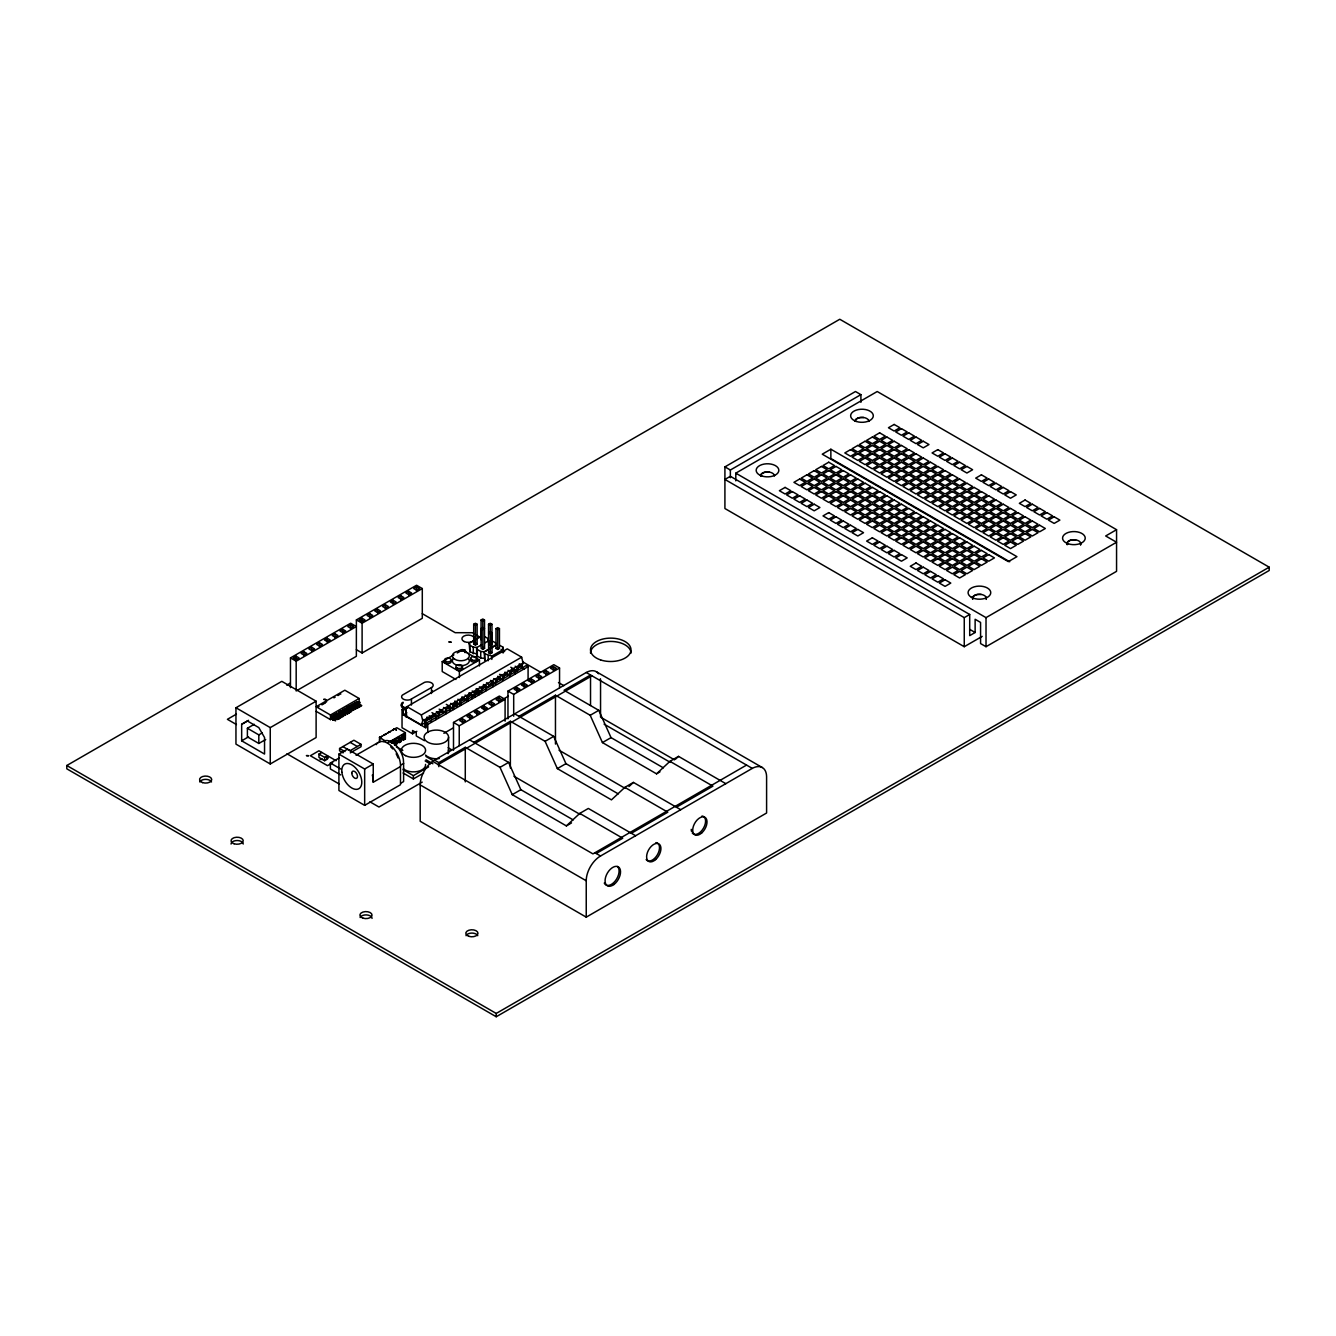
<?xml version="1.0" encoding="UTF-8"?>
<svg xmlns="http://www.w3.org/2000/svg" width="1336" height="1336" viewBox="0 0 1336 1336"><rect width="100%" height="100%" fill="white"/><g stroke="black" fill="none" stroke-linecap="round" stroke-linejoin="round"><path stroke-width="1.5" d="M484.834 642.917L488.108 641.029L488.141 638.625L484.701 636.637M499.631 645.255L503.071 647.242L503.004 649.663L491.815 656.11L484.784 653.805L484.133 651.985L495.589 645.371M760.551 475.883L760.769 474.848A6.763 3.908 0 0 1 765.628 472.042L769.235 472.059A7.148 4.125 0 0 1 774.195 474.931L774.462 475.983L774.212 474.931M855.023 421.341L855.24 420.306A6.763 3.908 0 0 1 860.1 417.5L863.707 417.517A7.148 4.125 0 0 1 868.684 420.389L868.934 421.424M1080.64 544.821L1080.607 542.75L1080.791 543.735A6.88 3.975 0 0 1 1080.557 544.771M421.324 724.88L422.76 720.755L421.324 714.96L406.946 706.644L405.61 710.819L406.946 716.564L421.324 724.88L424.898 722.809M521.641 667.098L523.077 662.973L521.641 657.178L507.262 648.862L402.036 709.516L402.036 727.702L412.557 733.798L416.849 731.326M434.501 760.117L586.237 672.509L752.285 768.384A20.725 11.957 -60 0 1 766.597 776.65L766.597 813.006L586.237 917.147L420.189 821.273L420.189 784.917A20.157 11.64 -60 0 1 432.63 761.336L434.501 760.117L438.792 762.605L465.279 747.308L500.015 767.365L512.256 794.653L566.364 825.899L579.757 813.407L588.341 808.447L635.619 835.735M680.709 809.7L633.431 782.412L624.847 787.372L611.454 799.863L557.346 768.617L545.105 741.33L510.369 721.273L473.862 742.348M628.972 786.57L633.431 782.412M518.952 716.313L555.459 695.238L590.195 715.294L602.436 742.582L656.544 773.828L669.937 761.336L678.521 756.376L725.799 783.664M675.548 759.149L678.521 756.376M431.478 687.572L432.413 686.871A5.761 3.323 0 0 0 431.495 682.863A5.761 3.323 0 0 0 424.547 682.329L402.386 695.104A5.761 3.323 0 0 0 403.288 699.112A5.761 3.323 0 0 0 410.236 699.646L431.478 687.572L431.478 693.518M746.557 765.077L592.95 853.888L432.63 761.336M66.8 765.511L839.776 319.254L1269.2 567.182L1269.2 570.489L496.224 1016.746L66.8 768.818L66.8 765.511L496.224 1013.439L1269.2 567.182M241.666 724.296L247.394 720.989L258.817 727.602L264.545 737.522L264.545 754.055L241.666 740.812L241.666 724.296L248.546 720.321M982.16 636.387L964.258 646.707L724.914 508.532L724.914 466.882L855.474 391.515L860.902 394.654L860.902 402.353M724.914 466.882L730.358 470.021L860.902 394.654M735.802 480.86L735.802 473.161L877.218 391.515L1116.562 529.691L1116.562 571.34L986.018 646.707L980.574 643.568L980.574 622.426L975.13 619.269L975.13 632.496L969.702 635.635L969.702 614.476L730.358 476.301L724.914 479.44L964.258 617.633L969.702 614.476M332.831 717.916L333.666 717.432L330.693 716.547L333.666 717.465L333.666 719.403L335.703 720.739L332.697 719.82L333.683 717.282L332.697 720.004L333.549 717.382M332.697 715.395L335.67 716.28L333.549 714.894M334.701 714.226L337.674 715.111L335.57 713.741M336.705 713.224L339.695 713.808L338.726 716.53L341.715 717.131L338.726 716.397L340.847 717.766M341.582 714.743L340.73 715.228L342.868 716.614L343.719 715.979L340.73 715.228L341.699 712.656L339.578 711.42M342.851 712.005L342.851 714.142L343.719 711.504L342.734 714.075L345.723 714.96L342.734 714.042L342.734 712.071L340.73 710.769M344.855 712.956L345.723 710.351L344.738 713.057L347.727 713.808L344.738 712.923L344.738 710.936M347.594 711.286L346.742 711.771L348.88 713.14L349.731 712.505L346.742 711.771L348.88 713.14M350.884 711.988L351.752 711.353L348.763 710.752L348.88 708.531L346.742 707.295L347.594 706.811L349.731 708.03L348.763 710.752M350.767 709.433L353.756 710.335L350.767 709.449L351.735 706.878L349.614 705.642M830.858 449.23L822.258 454.19L1008.346 561.621L1016.947 556.661L830.858 449.23L830.858 458.482L1009.715 561.755M437.924 764.743L591.965 675.816M500.015 767.365L508.599 762.405L520.856 789.693L573.161 819.886M545.105 741.33L553.688 736.37L565.946 763.658L618.251 793.868M590.195 715.294L598.779 710.335L611.036 737.622L663.341 767.833M512.256 794.653L520.856 789.693M557.346 768.617L565.946 763.658M602.436 742.582L611.036 737.622M566.364 825.899L571.524 822.926M656.544 773.828L659.984 771.841M1116.562 529.691L1105.674 535.97L1116.562 542.249L986.018 617.633L735.802 473.161M596.257 853.504L622.743 838.223L579.757 813.407M631.327 833.263L667.833 812.188L624.847 787.372M676.417 807.228L712.923 786.152L669.937 761.336M586.237 917.147L586.237 880.775A20.157 11.64 -60 0 1 600.549 855.992L752.285 768.384M290.463 657.896L350.65 623.227L356.361 626.534L296.174 661.203L290.463 657.896L290.463 687.639M296.174 661.203L296.174 690.962L356.361 656.293L356.378 619.921L416.565 585.251L422.293 588.558L422.293 618.317L362.106 652.987L356.378 649.68M296.191 656.243L293.319 657.896L296.174 659.55L299.047 657.896L296.191 656.243L296.191 660.218M303.973 651.768L301.101 653.404L303.957 655.074L306.829 653.421L303.973 651.768L303.973 655.725M311.756 647.275L308.883 648.929L311.739 650.582L314.611 648.929L311.756 647.275L311.756 651.25M319.521 642.8L316.665 644.453L319.521 646.106L322.394 644.453L319.521 642.8L319.521 646.774M327.303 638.324L324.448 639.977L327.303 641.631L330.159 639.977L327.303 638.324L327.303 642.282M335.085 633.832L332.213 635.485L335.085 637.138L337.941 635.485L335.085 633.832L335.085 637.806M342.868 629.356L339.995 631.01L342.851 632.663L345.723 631.01L342.868 629.356L342.868 633.331M350.65 624.881L347.777 626.534L350.633 628.187L353.506 626.534L350.65 624.881L350.65 628.838M362.106 618.267L359.234 619.921L362.106 621.574L364.962 619.921L362.106 618.267L362.106 622.242M369.888 613.792L367.033 615.445L369.888 617.098L372.744 615.445L369.888 613.792L369.888 617.75M377.671 609.316L374.798 610.953L377.671 612.623L380.526 610.97L377.671 609.316L377.671 613.274M385.453 604.824L382.58 606.477L385.436 608.13L388.308 606.477L385.453 604.824L385.453 608.798M393.235 600.348L390.363 602.002L393.218 603.655L396.091 602.002L393.235 600.348L393.235 604.323M401 595.873L398.145 597.526L401 599.179L403.873 597.526L401 595.873L401 599.831M408.783 591.38L405.927 593.034L408.783 594.687L411.638 593.034L408.783 591.38L408.783 595.355M416.565 586.905L413.692 588.558L416.565 590.211L419.421 588.558L416.565 586.905L416.565 590.879M356.378 619.921L362.106 623.227L422.293 588.558M235.954 707.763L281.812 681.343L316.114 701.2L316.114 737.555L270.256 763.975L235.954 744.119L235.954 707.763L270.256 727.619L270.256 763.975M236.405 714.142L227.404 719.319L236.439 724.546M286.756 685.134L290.346 683.063M265.697 739.509L258.817 743.467L247.394 736.854L247.394 728.254L254.257 724.296M241.666 740.812L248.546 736.854M270.256 727.619L316.114 701.2M247.394 728.254L258.817 734.884L262.257 732.896M318.669 706.276L317.801 706.761M322.677 703.955L321.826 704.773L322.811 704.339M325.834 702.285L326.685 701.65M333.866 697.693L334.718 697.025M338.726 694.72L337.874 695.204M339.878 694.236L340.864 693.968M318.786 706.66L317.951 707.178M333.85 697.526L334.852 697.409M337.891 695.538L338.86 695.104M473.695 624.246L475.416 623.244L477.119 624.246L477.119 644.086L475.399 645.071L473.695 644.069L473.695 624.246L475.399 625.231L475.399 645.071M481.077 639.81L481.077 619.987L482.797 618.985L484.517 619.987L484.567 648.344L482.847 649.346L481.144 648.344L481.144 628.521L482.864 627.519L484.567 628.521L482.847 629.506L481.144 628.521M475.399 625.231L477.119 624.246M481.077 619.987L482.797 620.973L484.517 619.987M359.134 698.494L344.838 690.211L316.181 706.727L330.476 714.994L359.134 698.494L359.134 703.12L330.476 719.636L316.181 711.353M490.329 653.688L490.329 633.848L488.609 632.863L490.329 631.878L492.049 632.863L492.049 652.703L490.329 653.688L488.609 652.703L488.542 624.263L490.262 623.261L491.965 624.263L491.965 644.086L490.245 645.088L488.542 644.086L490.262 643.1L491.965 644.086M342.734 709.616L345.707 710.518L342.734 709.75L343.586 709.115M355.626 702.318L354.758 702.82L357.747 703.588L357.647 705.642L359.768 706.861L356.779 706.126L356.896 703.905M349.598 710.101L348.763 710.618L348.746 708.631L346.742 707.445L347.594 706.811M488.542 624.263L490.245 625.248L491.965 624.263M336.722 715.562L337.691 714.977L337.574 717.198L339.711 718.417L337.557 717.031L336.722 717.549L338.843 718.918L336.722 717.683L336.839 715.461M338.726 716.53L339.695 713.808M347.594 706.944L349.715 708.214L348.88 708.698L349.731 708.03M350.75 704.99L353.739 705.909L353.623 707.946L355.76 709.182L352.771 708.264L353.739 705.725L351.618 704.49M355.743 706.694L354.775 707.278L355.743 704.573L355.626 706.794L357.764 708.03L354.775 707.145L357.764 707.88M356.779 704.005L357.764 703.421L356.896 704.072L354.758 702.669M358.783 702.853L359.768 702.252L356.779 701.667L358.9 702.753L358.783 704.974L361.772 705.575L358.783 704.84L360.92 706.21M334.835 716.797L335.67 716.296L334.718 718.835L335.687 716.129L335.57 718.35M336.839 715.628L337.691 715.144L336.722 717.683M338.843 714.476L339.695 713.992L339.695 715.946L341.715 717.131M345.59 708.097L347.711 709.366L344.738 708.447M350.767 707.479L350.884 709.5L351.719 707.061L349.614 705.792M354.775 707.111L355.743 704.74L353.623 703.471M335.553 718.183L334.718 718.701L337.707 719.436L335.553 718.183L335.553 716.213L335.553 718.217L337.707 719.436M342.734 714.075L343.586 713.558M344.738 712.923L345.59 710.435M351.602 708.932L350.767 709.449L351.719 709.015M353.606 707.779L352.771 708.297L352.888 706.226L352.771 708.447L353.739 705.725L352.888 706.393M347.711 711.32L346.742 711.904L347.711 709.349M356.779 706.126L357.747 705.542M358.783 704.974L359.751 704.389M469.203 643.351L469.855 645.188L473.295 647.175L476.885 647.492L476.885 654.089L469.855 651.801L469.203 643.351L480.659 636.754M338.843 718.918L339.711 718.284M496.007 628.605L497.727 627.619L499.447 628.605L499.447 648.444L497.727 649.43L496.007 648.444L496.007 628.605L497.727 629.59L497.727 649.43M455.943 679.473L442.216 671.54L442.216 661.621L453.923 654.874M457.263 652.953L462.289 650.064L479.44 659.984L479.44 665.946M490.329 633.848L492.049 632.863M497.727 629.59L499.447 628.605M473.695 644.069L475.416 643.084L477.119 644.086M484.35 658.364L480.743 658.063L477.303 656.076L476.651 654.239L476.651 647.626L481.678 644.72M488.609 652.703L490.329 651.701L492.049 652.703M496.007 648.444L497.727 647.442M442.216 661.621L459.384 671.54L479.44 659.984M318.937 754.088L324.665 757.395L327.537 755.759L327.537 759.065L324.665 760.702L318.937 757.395L318.937 754.088L321.809 752.435M402.036 709.516L403.288 710.251L406.879 708.197M343.152 752.869L339.578 750.799L339.578 748.494L353.906 740.227L361.054 744.369L361.054 746.69L350.299 752.869M326.401 757.145L327.036 758.38L327.988 757.829L326.969 758.28M326.401 757.261L327.32 757.445M403.288 710.251L403.288 714.877L406.879 712.823M400.483 766.547L400.483 784.733L364.661 805.357L338.91 790.478L338.91 754.105L347.51 749.162L373.245 764.042L373.245 782.228L400.483 766.547A18.253 10.521 60.1 0 0 391.081 745.789A18.253 10.521 60.1 0 0 376.184 744.636M361.054 744.369L349.999 750.732L342.851 746.59M340.663 774.93L330.376 768.985L330.376 763.023L339.327 757.863M332.681 762.706L327.52 765.662L310.353 755.742L318.953 750.782L336.121 760.718M379.591 742.248L379.541 737.255L381.812 736.587M396.408 729.823L394.437 728.671L392.751 730.308M381.545 736.437L379.558 737.572L384.751 740.595M385.837 733.948L383.833 735.117L386.121 734.115M390.145 731.477L388.141 732.629L390.413 731.644M392.467 730.141L394.437 729.005L396.408 730.141M379.591 737.622L396.792 727.719L405.376 732.679L405.359 738.992L403.105 739.96L403.105 736.887L405.376 735.568L403.405 734.433L401.401 735.585L403.372 736.72L403.389 740.127M421.324 714.96L521.641 657.178M356.077 755.241L378.205 742.499M422.76 720.755L523.077 662.973M425.015 727.201L425.015 721.256L429.658 718.568L426.986 717.031M431.311 721.59L431.311 717.616L435.954 714.944L431.962 712.622M438.475 717.465L438.475 713.491L443.118 710.802L439.126 709.149M445.656 713.324L445.656 709.366L450.282 706.677L446.291 704.373M452.82 709.199L452.82 705.241L457.446 702.552L454.791 701.016M459.985 705.074L459.985 701.116L464.627 698.427L461.955 696.891M467.149 700.949L467.149 696.975L471.792 694.303L469.12 692.749M474.313 696.824L474.313 692.85L478.956 690.178L476.284 688.625M479.373 686.854L482.045 688.391L486.12 686.053L483.448 684.5M490.613 680.375L493.285 681.911L489.21 684.934L493.235 682.612L490.613 681.043M493.702 678.588L496.374 680.141C506.728 675.899 492.5 679.673 495.806 684.433M504.941 672.125L507.613 673.661L502.971 676.35L502.971 680.308M510.135 676.183L510.135 672.225L514.778 669.536L510.769 667.215M517.299 672.058L517.299 668.083L521.942 665.411L519.27 663.858M388.175 742.582L405.376 732.679M392.801 740.528L394.821 739.376L396.792 740.528L396.759 743.935L394.788 745.07L394.771 741.68L392.801 740.528L394.771 741.998L396.759 740.862L394.821 739.376M399.113 736.904L397.109 738.056L399.08 739.192L399.08 742.599L401.05 741.463L401.084 738.04L399.113 736.904L401.084 738.374L399.08 739.526L397.109 738.39L399.113 737.221M431.311 717.616L435.903 715.645L433.281 714.059M438.475 713.491L442.5 711.186M450.232 707.379L445.656 709.366M457.446 702.552L452.82 705.241M464.561 699.129L459.985 701.116M478.889 694.837L478.889 690.879L474.313 692.85M481.478 692.699L481.478 688.725L486.053 686.754M499.53 674.363L503.538 676.667L506.979 674.029M510.135 672.225L514.727 670.238L512.105 668.651M517.299 668.083L521.942 665.411M392.801 740.862L394.821 739.71M403.405 734.75L401.401 735.902L403.372 737.054L405.359 735.919L403.405 734.433M435.653 716.614L439.227 714.56M442.817 712.489L446.408 710.435M449.981 708.364L460.736 702.168M464.31 700.114L467.901 698.043M471.474 695.989L482.229 689.793M485.803 687.723L489.394 685.669M492.967 683.598L496.558 681.544M500.148 679.473L503.722 677.419M507.313 675.348L510.886 673.277M514.477 671.223L518.051 669.152M403.288 714.877L425.883 727.953L425.883 723.327L526.2 665.545L528.087 666.631L528.087 680.775M396.792 740.528L394.504 741.847L394.504 744.92L396.759 743.935M401.084 738.04L398.796 739.359L399.08 742.599M396.775 742.265L405.376 737.305M425.883 723.327L427.77 724.413L528.087 666.631M398.796 742.432L401.05 741.463M403.105 739.96L405.359 738.992M338.91 754.105L364.661 769.002L373.245 764.042M453.505 750.231L453.505 722.459L499.363 696.056L505.091 699.363L505.091 721.173M507.964 718.868L507.964 691.096L553.822 664.677L559.55 668L559.55 687.823M462.557 718.935L459.701 720.588L462.557 722.242L465.429 720.588L462.557 718.935L462.557 722.893M469.838 714.743L466.982 716.397L469.838 718.05L472.71 716.397L469.838 714.743L469.838 718.701M477.119 710.552L474.263 712.205L477.119 713.858L479.991 712.205L477.119 710.552L477.119 714.51M484.4 706.36L481.545 708.013L484.4 709.666L487.256 708.013L484.4 706.36L484.4 710.318M491.681 702.168L488.826 703.805L491.681 705.475L494.537 703.821L491.681 702.168L491.681 706.126M498.963 697.96L496.09 699.613L498.963 701.266L501.818 699.63L498.963 697.96L498.963 701.934M517.015 687.572L514.16 689.226L517.015 690.879L519.888 689.226L517.015 687.572L517.015 691.53M524.296 683.381L521.441 685.017L524.296 686.687L527.169 685.034L524.296 683.381L524.296 687.339M531.578 679.172L528.722 680.826L531.578 682.479L534.433 680.842L531.578 679.172L531.578 683.147M538.859 674.981L536.003 676.634L538.859 678.287L541.715 676.634L538.859 674.981L538.859 678.955M546.14 670.789L543.268 672.442L546.14 674.095L548.996 672.442L546.14 670.789L546.14 674.764M553.421 666.597L550.549 668.25L553.421 669.904L556.277 668.25L553.421 666.597L553.421 670.572M443.886 733.314L452.837 728.153M503.004 699.262L508.381 696.173M453.505 722.459L459.233 725.782L505.091 699.363M507.964 691.096L513.692 694.403L559.55 668M400.733 765.094L403.606 763.44L403.372 759.499A16.583 9.569 60.1 0 0 395.072 744.453A16.583 9.569 60.1 0 0 383.365 741.463M403.088 769.686L413.375 775.648L428.622 766.864M400.733 783.23L403.606 781.577L403.606 763.44M403.088 772.993L413.375 778.955L423.545 773.093M422.209 782.128L378.956 807.027L369.938 801.8M348.88 708.664L349.715 708.18M350.884 707.379L348.746 706.143L351.719 707.028M354.892 707.178L355.743 704.723M332.697 719.853L333.549 719.369M335.553 718.217L334.701 718.701L334.835 716.63M488.108 641.029L492.149 640.913L495.589 642.9L495.522 645.321L484.35 651.751L480.743 651.45L477.303 649.463L476.651 647.626M863.707 417.517L861.97 417.416A6.88 3.975 0 0 0 855.09 421.391M769.235 472.059L767.499 471.959A6.88 3.975 0 0 0 760.618 475.933M1075.63 539.878L1072.04 539.844A6.763 3.908 0 0 0 1067.163 542.666L1067.197 544.737L1067.013 543.735A6.88 3.975 0 0 1 1073.91 539.761L1075.63 539.878A6.88 3.975 0 0 1 1080.54 542.683M981.158 594.42L977.551 594.403A6.763 3.908 0 0 0 972.692 597.209L972.725 599.279L972.541 598.294A6.88 3.975 0 0 1 979.422 594.32L981.158 594.42A7.148 4.125 0 0 1 986.135 597.292L986.168 599.363A6.88 3.975 0 0 0 986.319 598.294L986.135 597.292M396.324 746.807L402.821 750.348M969.736 629.39L975.13 632.496M596.257 671.674L762.305 767.549M598.779 710.335L564.043 690.278L590.529 674.997L590.529 705.508M674.546 759.867L600.549 717.148L600.549 680.775A20.725 11.957 -60 0 0 600.398 678.738M604.122 724.162L670.338 762.388M514.661 713.841L553.688 736.37M559.033 750.197L625.248 788.424M469.571 739.877L508.599 762.405M513.942 776.233L580.158 814.459M594.821 852.685L600.549 855.992M420.189 784.917L586.237 880.775M481.327 637.907L472.36 632.713L455.175 632.696L422.293 613.675M501.067 649.329L504.657 651.4M522.593 661.788L540.546 672.175M558.481 682.546L563.859 685.669M502.353 651.734L503.605 652.469M519.27 664.526L521.942 666.063M520.99 667.148L524.463 669.169M482.864 647.359L484.567 648.344M515.195 666.213L517.867 668.418M508.031 670.338L510.703 672.542M504.941 672.776L507.613 673.661M500.866 674.463L503.538 676.667M497.777 676.25L500.449 677.786M497.777 676.901L500.449 678.454M486.538 682.729L489.21 684.934M483.448 685.168L486.12 686.704M476.284 689.293L478.956 690.178M478.889 690.862L478.321 694.503M472.209 690.979L474.881 692.516L474.881 697.158M469.12 693.417L471.792 694.954L467.149 696.975M465.045 695.104L467.717 696.64L467.717 701.283M461.955 697.542L464.627 698.427M457.881 699.229L460.536 700.782L460.553 705.408M454.791 701.667L457.446 703.22M450.716 703.354L453.372 704.907L453.388 709.533M447.627 705.792L450.282 706.677M443.552 707.479L446.207 709.032L446.224 713.658M436.371 711.62L439.043 713.825M429.207 715.745L431.879 717.95M426.986 717.683L429.658 718.568M429.023 718.935L425.015 721.256M422.911 719.369L425.583 720.922L425.583 727.535M405.843 710.752L406.394 717.014M448.078 747.742L451.501 749.713M424.481 740.695L416.264 735.952L416.264 732.646L412.557 730.491L412.557 733.798M359.768 706.727L356.779 705.992L358.916 707.362M352.754 703.838L354.892 705.241M426.017 756.477L432.881 760.451M343.719 711.637L341.582 710.418M345.59 712.439L347.727 713.808M426.017 759.783L432.881 763.758M340.73 710.902L343.703 711.687L343.602 713.725M425.149 760.935L430.292 763.925M324.815 703.22L323.83 703.304M339.578 711.57L341.699 712.84L338.709 711.921L340.847 713.157L340.73 715.378L341.699 712.656M390.513 741.864L392.483 743.317L390.513 742.181M379.541 737.255L381.511 738.407M336.705 713.073L338.843 714.309M379.558 740.645L379.841 737.739M350.182 742.382L357.33 746.507M339.578 748.494L344.938 751.583M330.376 763.023L340.663 768.985M286.956 753.771L339.277 784.048M868.684 420.389L868.868 421.391M346.876 711.804L347.727 709.199L347.611 711.42L349.731 712.505M986.018 617.633L986.018 646.707M964.258 617.633L964.258 646.707M730.358 470.021L730.358 477.72M555.459 695.238L555.459 744.068M514.778 669.536L514.727 674.212M513.692 694.403L513.692 716.23M510.369 721.273L510.369 768.066M503.071 647.242L503.004 652.97M496.224 1013.439L496.224 1016.746M493.285 681.911L493.235 686.587M491.815 656.11L491.815 659.416M490.245 625.248L490.245 633.18M488.141 638.625L488.141 641.931M488.208 655.792L488.208 660.752M486.12 686.053L486.053 690.712M484.784 653.805L484.784 660.418L484.133 651.985M482.847 629.506L482.847 649.346M482.797 620.973L482.797 628.905M480.743 651.45L480.743 658.063M477.303 649.463L477.303 656.076M473.295 647.175L473.295 653.788M471.792 694.303L471.725 698.962M469.855 645.188L469.855 651.801M465.279 747.308L465.279 781.894M459.384 671.54L459.384 677.502M459.233 725.782L459.233 745.605M456.829 702.92L456.829 706.894M449.664 707.045L449.664 711.019M448.579 737.322A12.258 7.081 0 0 1 429.941 743.183A12.258 7.081 0 0 1 430.459 730.942A12.258 7.081 0 0 1 448.579 737.322L448.579 751.867M438.792 762.605L438.792 766.664M435.954 714.944L435.903 719.603M427.77 724.413L427.77 732.495M413.375 775.648L413.375 778.955M411.438 699.112L411.438 705.057M405.777 710.117L405.827 716.697M405.075 735.752L405.075 738.825M400.783 738.223L400.783 741.296M396.475 740.695L396.475 743.785M364.661 769.002L364.661 805.357M362.106 623.227L362.106 652.987M359.768 702.252L359.651 704.473M351.735 706.878L351.719 709.032M351.602 706.961L351.618 709.099M344.855 710.852L344.855 712.99M341.582 712.739L341.582 714.877M333.549 717.365L333.566 719.503M332.831 719.92L332.814 717.783L330.693 716.547L331.545 716.046M330.476 714.994L330.476 719.636M324.665 757.395L324.665 760.702M258.817 734.884L258.817 743.467M199.782 781.961A6.079 3.507 0 0 1 205.644 779.372A6.079 3.507 0 0 1 211.522 781.961M466.03 935.684A6.079 3.507 0 0 1 471.892 933.079A6.079 3.507 0 0 1 477.754 935.684M360.102 917.498A6.079 3.507 0 0 1 366.765 914.926A6.079 3.507 0 0 1 372.043 918.4M231.061 844.035A6.079 3.507 0 0 1 237.14 840.528A6.079 3.507 0 0 1 243.219 844.035M590.495 653.12A20.24 11.69 0 0 1 610.736 641.43A20.24 11.69 0 0 1 630.993 653.12M586.237 672.509A20.725 11.957 -60 0 1 598.545 673.761M617.466 866.48A10.938 6.313 -60 0 1 615.295 880.908A10.938 6.313 -60 0 1 604.256 883.079M655.926 842.598A10.12 5.845 -60 0 1 657.412 854.756A10.12 5.845 -60 0 1 646.156 859.532M702.001 815.995A10.12 5.845 -60 0 1 703.487 828.153A10.12 5.845 -60 0 1 692.232 832.929M691.514 831.359A10.12 5.845 -60 0 1 691.263 829.355M425.566 764.392A12.141 7.014 0 0 1 417.383 771.507A12.141 7.014 0 0 1 403.372 768.784M448.228 750.03A12.258 7.081 0 0 1 448.078 753.688M439.21 758.564A12.258 7.081 0 0 1 425.566 755.09M468.151 658.297A8.5 4.91 0 0 1 460.92 665.712A8.5 4.91 0 0 1 453.422 658.397M450.867 660.802A3.34 1.92 0 0 1 449.514 663.291A3.34 1.92 0 0 1 445.122 662.723A3.34 1.92 0 0 1 445.69 660.151M461.822 666.998A3.34 1.92 0 0 1 459.868 670.138A3.34 1.92 0 0 1 456.127 667.599M476.434 658.882A3.34 1.92 0 0 1 476.251 661.47A3.34 1.92 0 0 1 471.742 661.604A3.34 1.92 0 0 1 471.14 659.015M459 651.4A3.34 1.92 0 0 1 463.458 649.747A3.34 1.92 0 0 1 465.078 652.653M372.31 775.064A18.253 10.521 60.1 0 1 373.245 782.228M390.763 746.924A16.583 9.569 60.1 0 1 392.751 748.945M396.157 753.821A16.583 9.569 60.1 0 1 397.994 757.896M404.324 708.731A6.079 3.507 0 0 1 403.071 703.204M407.346 708.197A6.079 3.507 0 0 1 401.752 706.043A6.079 3.507 0 0 1 403.071 702.218M431.728 690.662A6.079 3.507 0 0 1 432.68 691.397M407.363 708.013A5.761 3.323 0 0 1 402.386 703.037M306.512 755.608L308.516 755.708L306.512 755.608M323.813 699.396L325.8 699.546L323.813 699.396M346.692 712.639L348.679 712.789L346.692 712.639M463.325 650.248L465.312 650.398L463.325 650.248M449.046 641.931L451.017 642.148L449.046 641.931M324.698 703.12L323.846 703.604L324.698 703.12M785.1 487.406L779.372 490.713L785.1 494.019L790.828 490.713L785.1 487.406M799.646 479.023L793.918 482.329L799.646 485.619L805.374 482.329L799.646 479.023M806.911 474.814L801.183 478.121L806.911 481.428L812.639 478.121L806.911 474.814M814.192 470.623L808.464 473.929L814.192 477.236L819.903 473.929L814.192 470.623M821.456 466.414L815.728 469.721L821.456 473.027L827.184 469.721L821.456 466.414M828.721 462.223L823.009 465.529L828.721 468.836L834.449 465.529L828.721 462.223M850.548 449.631L844.82 452.937L850.548 456.244L856.276 452.937L850.548 449.631M857.812 445.422L852.084 448.729L857.812 452.036L863.54 448.729L857.812 445.422M865.093 441.231L859.365 444.537L865.093 447.844L870.805 444.537L865.093 441.231M872.358 437.039L866.63 440.346L872.358 443.652L878.086 440.346L872.358 437.039M879.622 432.831L873.911 436.137L879.622 439.444L885.35 436.137L879.622 432.831M894.168 424.447L888.44 427.737L894.168 431.044L899.896 427.737L894.168 424.447M792.365 491.615L786.637 494.921L792.365 498.228L798.093 494.921L792.365 491.615M806.911 483.215L801.183 486.521L806.911 489.828L812.639 486.521L806.911 483.215M814.192 479.023L808.464 482.329L814.192 485.619L819.903 482.329L814.192 479.023M821.456 474.814L815.728 478.121L821.456 481.428L827.184 478.121L821.456 474.814M828.721 470.623L823.009 473.929L828.721 477.236L834.449 473.929L828.721 470.623M836.002 466.414L830.274 469.721L836.002 473.027L841.73 469.721L836.002 466.414M857.812 453.822L852.084 457.129L857.812 460.436L863.54 457.129L857.812 453.822M865.093 449.631L859.365 452.937L865.093 456.244L870.805 452.937L865.093 449.631M872.358 445.422L866.63 448.729L872.358 452.036L878.086 448.729L872.358 445.422M879.622 441.231L873.911 444.537L879.622 447.844L885.35 444.537L879.622 441.231M886.904 437.039L881.175 440.346L886.904 443.652L892.632 440.346L886.904 437.039M901.449 428.639L895.721 431.945L901.449 435.252L907.177 431.945L901.449 428.639M799.646 495.806L793.918 499.113L799.646 502.42L805.374 499.113L799.646 495.806M814.192 487.406L808.464 490.713L814.192 494.019L819.903 490.713L814.192 487.406M821.456 483.215L815.728 486.521L821.456 489.828L827.184 486.521L821.456 483.215M828.721 479.023L823.009 482.329L828.721 485.619L834.449 482.329L828.721 479.023M836.002 474.814L830.274 478.121L836.002 481.428L841.73 478.121L836.002 474.814M843.266 470.623L837.538 473.929L843.266 477.236L848.995 473.929L843.266 470.623M865.093 458.031L859.365 461.337L865.093 464.644L870.805 461.337L865.093 458.031M872.358 453.822L866.63 457.129L872.358 460.436L878.086 457.129L872.358 453.822M879.622 449.631L873.911 452.937L879.622 456.244L885.35 452.937L879.622 449.631M886.904 445.422L881.175 448.729L886.904 452.036L892.632 448.729L886.904 445.422M894.168 441.231L888.44 444.537L894.168 447.844L899.896 444.537L894.168 441.231M908.714 432.831L902.986 436.137L908.714 439.444L914.442 436.137L908.714 432.831M806.911 500.015L801.183 503.321L806.911 506.611L812.639 503.321L806.911 500.015M821.456 491.615L815.728 494.921L821.456 498.228L827.184 494.921L821.456 491.615M828.721 487.406L823.009 490.713L828.721 494.019L834.449 490.713L828.721 487.406M836.002 483.215L830.274 486.521L836.002 489.828L841.73 486.521L836.002 483.215M843.266 479.023L837.538 482.329L843.266 485.619L848.995 482.329L843.266 479.023M850.548 474.814L844.82 478.121L850.548 481.428L856.276 478.121L850.548 474.814M872.358 462.223L866.63 465.529L872.358 468.836L878.086 465.529L872.358 462.223M879.622 458.031L873.911 461.337L879.622 464.644L885.35 461.337L879.622 458.031M886.904 453.822L881.175 457.129L886.904 460.436L892.632 457.129L886.904 453.822M894.168 449.631L888.44 452.937L894.168 456.244L899.896 452.937L894.168 449.631M901.449 445.422L895.721 448.729L901.449 452.036L907.177 448.729L901.449 445.422M915.995 437.039L910.267 440.346L915.995 443.652L921.706 440.346L915.995 437.039M814.192 504.206L808.464 507.513L814.192 510.82L819.903 507.513L814.192 504.206M828.721 495.806L823.009 499.113L828.721 502.42L834.449 499.113L828.721 495.806M836.002 491.615L830.274 494.921L836.002 498.228L841.73 494.921L836.002 491.615M843.266 487.406L837.538 490.713L843.266 494.019L848.995 490.713L843.266 487.406M850.548 483.215L844.82 486.521L850.548 489.828L856.276 486.521L850.548 483.215M857.812 479.023L852.084 482.329L857.812 485.619L863.54 482.329L857.812 479.023M879.622 466.414L873.911 469.721L879.622 473.027L885.35 469.721L879.622 466.414M886.904 462.223L881.175 465.529L886.904 468.836L892.632 465.529L886.904 462.223M894.168 458.031L888.44 461.337L894.168 464.644L899.896 461.337L894.168 458.031M901.449 453.822L895.721 457.129L901.449 460.436L907.177 457.129L901.449 453.822M908.714 449.631L902.986 452.937L908.714 456.244L914.442 452.937L908.714 449.631M923.26 441.231L917.531 444.537L923.26 447.844L928.988 444.537L923.26 441.231M836.002 500.015L830.274 503.321L836.002 506.611L841.73 503.321L836.002 500.015M843.266 495.806L837.538 499.113L843.266 502.42L848.995 499.113L843.266 495.806M850.548 491.615L844.82 494.921L850.548 498.228L856.276 494.921L850.548 491.615M857.812 487.406L852.084 490.713L857.812 494.019L863.54 490.713L857.812 487.406M865.093 483.215L859.365 486.521L865.093 489.828L870.805 486.521L865.093 483.215M886.904 470.623L881.175 473.929L886.904 477.236L892.632 473.929L886.904 470.623M894.168 466.414L888.44 469.721L894.168 473.027L899.896 469.721L894.168 466.414M901.449 462.223L895.721 465.529L901.449 468.836L907.177 465.529L901.449 462.223M908.714 458.031L902.986 461.337L908.714 464.644L914.442 461.337L908.714 458.031M915.995 453.822L910.267 457.129L915.995 460.436L921.706 457.129L915.995 453.822M828.721 512.606L823.009 515.913L828.721 519.22L834.449 515.913L828.721 512.606M843.266 504.206L837.538 507.513L843.266 510.82L848.995 507.513L843.266 504.206M850.548 500.015L844.82 503.321L850.548 506.611L856.276 503.321L850.548 500.015M857.812 495.806L852.084 499.113L857.812 502.42L863.54 499.113L857.812 495.806M865.093 491.615L859.365 494.921L865.093 498.228L870.805 494.921L865.093 491.615M872.358 487.406L866.63 490.713L872.358 494.019L878.086 490.713L872.358 487.406M894.168 474.814L888.44 478.121L894.168 481.428L899.896 478.121L894.168 474.814M901.449 470.623L895.721 473.929L901.449 477.236L907.177 473.929L901.449 470.623M908.714 466.414L902.986 469.721L908.714 473.027L914.442 469.721L908.714 466.414M915.995 462.223L910.267 465.529L915.995 468.836L921.706 465.529L915.995 462.223M923.26 458.031L917.531 461.337L923.26 464.644L928.988 461.337L923.26 458.031M937.805 449.631L932.077 452.937L937.805 456.244L943.533 452.937L937.805 449.631M836.002 516.798L830.274 520.105L836.002 523.411L841.73 520.105L836.002 516.798M850.548 508.398L844.82 511.705L850.548 515.011L856.276 511.705L850.548 508.398M857.812 504.206L852.084 507.513L857.812 510.82L863.54 507.513L857.812 504.206M865.093 500.015L859.365 503.321L865.093 506.611L870.805 503.321L865.093 500.015M872.358 495.806L866.63 499.113L872.358 502.42L878.086 499.113L872.358 495.806M879.622 491.615L873.911 494.921L879.622 498.228L885.35 494.921L879.622 491.615M901.449 479.023L895.721 482.329L901.449 485.619L907.177 482.329L901.449 479.023M908.714 474.814L902.986 478.121L908.714 481.428L914.442 478.121L908.714 474.814M915.995 470.623L910.267 473.929L915.995 477.236L921.706 473.929L915.995 470.623M923.26 466.414L917.531 469.721L923.26 473.027L928.988 469.721L923.26 466.414M930.524 462.223L924.813 465.529L930.524 468.836L936.252 465.529L930.524 462.223M945.07 453.822L939.342 457.129L945.07 460.436L950.798 457.129L945.07 453.822M843.266 521.007L837.538 524.296L843.266 527.603L848.995 524.296L843.266 521.007M857.812 512.606L852.084 515.913L857.812 519.22L863.54 515.913L857.812 512.606M865.093 508.398L859.365 511.705L865.093 515.011L870.805 511.705L865.093 508.398M872.358 504.206L866.63 507.513L872.358 510.82L878.086 507.513L872.358 504.206M879.622 500.015L873.911 503.321L879.622 506.611L885.35 503.321L879.622 500.015M886.904 495.806L881.175 499.113L886.904 502.42L892.632 499.113L886.904 495.806M908.714 483.215L902.986 486.521L908.714 489.828L914.442 486.521L908.714 483.215M915.995 479.023L910.267 482.329L915.995 485.619L921.706 482.329L915.995 479.023M923.26 474.814L917.531 478.121L923.26 481.428L928.988 478.121L923.26 474.814M930.524 470.623L924.813 473.929L930.524 477.236L936.252 473.929L930.524 470.623M937.805 466.414L932.077 469.721L937.805 473.027L943.533 469.721L937.805 466.414M952.351 458.031L946.623 461.337L952.351 464.644L958.079 461.337L952.351 458.031M850.548 525.198L844.82 528.505L850.548 531.811L856.276 528.505L850.548 525.198M865.093 516.798L859.365 520.105L865.093 523.411L870.805 520.105L865.093 516.798M872.358 512.606L866.63 515.913L872.358 519.22L878.086 515.913L872.358 512.606M879.622 508.398L873.911 511.705L879.622 515.011L885.35 511.705L879.622 508.398M886.904 504.206L881.175 507.513L886.904 510.82L892.632 507.513L886.904 504.206M894.168 500.015L888.44 503.321L894.168 506.611L899.896 503.321L894.168 500.015M915.995 487.406L910.267 490.713L915.995 494.019L921.706 490.713L915.995 487.406M923.26 483.215L917.531 486.521L923.26 489.828L928.988 486.521L923.26 483.215M930.524 479.023L924.813 482.329L930.524 485.619L936.252 482.329L930.524 479.023M937.805 474.814L932.077 478.121L937.805 481.428L943.533 478.121L937.805 474.814M945.07 470.623L939.342 473.929L945.07 477.236L950.798 473.929L945.07 470.623M959.615 462.223L953.887 465.529L959.615 468.836L965.343 465.529L959.615 462.223M857.812 529.39L852.084 532.697L857.812 536.003L863.54 532.697L857.812 529.39M872.358 521.007L866.63 524.296L872.358 527.603L878.086 524.296L872.358 521.007M879.622 516.798L873.911 520.105L879.622 523.411L885.35 520.105L879.622 516.798M886.904 512.606L881.175 515.913L886.904 519.22L892.632 515.913L886.904 512.606M894.168 508.398L888.44 511.705L894.168 515.011L899.896 511.705L894.168 508.398M901.449 504.206L895.721 507.513L901.449 510.82L907.177 507.513L901.449 504.206M923.26 491.615L917.531 494.921L923.26 498.228L928.988 494.921L923.26 491.615M930.524 487.406L924.813 490.713L930.524 494.019L936.252 490.713L930.524 487.406M937.805 483.215L932.077 486.521L937.805 489.828L943.533 486.521L937.805 483.215M945.07 479.023L939.342 482.329L945.07 485.619L950.798 482.329L945.07 479.023M952.351 474.814L946.623 478.121L952.351 481.428L958.079 478.121L952.351 474.814M966.897 466.414L961.168 469.721L966.897 473.027L972.608 469.721L966.897 466.414M879.622 525.198L873.911 528.505L879.622 531.811L885.35 528.505L879.622 525.198M886.904 521.007L881.175 524.296L886.904 527.603L892.632 524.296L886.904 521.007M894.168 516.798L888.44 520.105L894.168 523.411L899.896 520.105L894.168 516.798M901.449 512.606L895.721 515.913L901.449 519.22L907.177 515.913L901.449 512.606M908.714 508.398L902.986 511.705L908.714 515.011L914.442 511.705L908.714 508.398M930.524 495.806L924.813 499.113L930.524 502.42L936.252 499.113L930.524 495.806M937.805 491.615L932.077 494.921L937.805 498.228L943.533 494.921L937.805 491.615M945.07 487.406L939.342 490.713L945.07 494.019L950.798 490.713L945.07 487.406M952.351 483.215L946.623 486.521L952.351 489.828L958.079 486.521L952.351 483.215M959.615 479.023L953.887 482.329L959.615 485.619L965.343 482.329L959.615 479.023M872.358 537.79L866.63 541.097L872.358 544.403L878.086 541.097L872.358 537.79M886.904 529.39L881.175 532.697L886.904 536.003L892.632 532.697L886.904 529.39M894.168 525.198L888.44 528.505L894.168 531.811L899.896 528.505L894.168 525.198M901.449 521.007L895.721 524.296L901.449 527.603L907.177 524.296L901.449 521.007M908.714 516.798L902.986 520.105L908.714 523.411L914.442 520.105L908.714 516.798M915.995 512.606L910.267 515.913L915.995 519.22L921.706 515.913L915.995 512.606M937.805 500.015L932.077 503.321L937.805 506.611L943.533 503.321L937.805 500.015M945.07 495.806L939.342 499.113L945.07 502.42L950.798 499.113L945.07 495.806M952.351 491.615L946.623 494.921L952.351 498.228L958.079 494.921L952.351 491.615M959.615 487.406L953.887 490.713L959.615 494.019L965.343 490.713L959.615 487.406M966.897 483.215L961.168 486.521L966.897 489.828L972.608 486.521L966.897 483.215M981.426 474.814L975.714 478.121L981.426 481.428L987.154 478.121L981.426 474.814M879.622 541.982L873.911 545.288L879.622 548.595L885.35 545.288L879.622 541.982M894.168 533.598L888.44 536.905L894.168 540.212L899.896 536.905L894.168 533.598M901.449 529.39L895.721 532.697L901.449 536.003L907.177 532.697L901.449 529.39M908.714 525.198L902.986 528.505L908.714 531.811L914.442 528.505L908.714 525.198M915.995 521.007L910.267 524.296L915.995 527.603L921.706 524.296L915.995 521.007M923.26 516.798L917.531 520.105L923.26 523.411L928.988 520.105L923.26 516.798M945.07 504.206L939.342 507.513L945.07 510.82L950.798 507.513L945.07 504.206M952.351 500.015L946.623 503.321L952.351 506.611L958.079 503.321L952.351 500.015M959.615 495.806L953.887 499.113L959.615 502.42L965.343 499.113L959.615 495.806M966.897 491.615L961.168 494.921L966.897 498.228L972.608 494.921L966.897 491.615M974.161 487.406L968.433 490.713L974.161 494.019L979.889 490.713L974.161 487.406M988.707 479.023L982.979 482.329L988.707 485.619L994.435 482.329L988.707 479.023M886.904 546.19L881.175 549.497L886.904 552.803L892.632 549.497L886.904 546.19M901.449 537.79L895.721 541.097L901.449 544.403L907.177 541.097L901.449 537.79M908.714 533.598L902.986 536.905L908.714 540.212L914.442 536.905L908.714 533.598M915.995 529.39L910.267 532.697L915.995 536.003L921.706 532.697L915.995 529.39M923.26 525.198L917.531 528.505L923.26 531.811L928.988 528.505L923.26 525.198M930.524 521.007L924.813 524.296L930.524 527.603L936.252 524.296L930.524 521.007M952.351 508.398L946.623 511.705L952.351 515.011L958.079 511.705L952.351 508.398M959.615 504.206L953.887 507.513L959.615 510.82L965.343 507.513L959.615 504.206M966.897 500.015L961.168 503.321L966.897 506.611L972.608 503.321L966.897 500.015M974.161 495.806L968.433 499.113L974.161 502.42L979.889 499.113L974.161 495.806M981.426 491.615L975.714 494.921L981.426 498.228L987.154 494.921L981.426 491.615M995.971 483.215L990.243 486.521L995.971 489.828L1001.699 486.521L995.971 483.215M894.168 550.382L888.44 553.688L894.168 556.995L899.896 553.688L894.168 550.382M908.714 541.982L902.986 545.288L908.714 548.595L914.442 545.288L908.714 541.982M915.995 537.79L910.267 541.097L915.995 544.403L921.706 541.097L915.995 537.79M923.26 533.598L917.531 536.905L923.26 540.212L928.988 536.905L923.26 533.598M930.524 529.39L924.813 532.697L930.524 536.003L936.252 532.697L930.524 529.39M937.805 525.198L932.077 528.505L937.805 531.811L943.533 528.505L937.805 525.198M959.615 512.606L953.887 515.913L959.615 519.22L965.343 515.913L959.615 512.606M966.897 508.398L961.168 511.705L966.897 515.011L972.608 511.705L966.897 508.398M974.161 504.206L968.433 507.513L974.161 510.82L979.889 507.513L974.161 504.206M981.426 500.015L975.714 503.321L981.426 506.611L987.154 503.321L981.426 500.015M988.707 495.806L982.979 499.113L988.707 502.42L994.435 499.113L988.707 495.806M1003.252 487.406L997.524 490.713L1003.252 494.019L1008.981 490.713L1003.252 487.406M901.449 554.59L895.721 557.897L901.449 561.203L907.177 557.897L901.449 554.59M915.995 546.19L910.267 549.497L915.995 552.803L921.706 549.497L915.995 546.19M923.26 541.982L917.531 545.288L923.26 548.595L928.988 545.288L923.26 541.982M930.524 537.79L924.813 541.097L930.524 544.403L936.252 541.097L930.524 537.79M937.805 533.598L932.077 536.905L937.805 540.212L943.533 536.905L937.805 533.598M945.07 529.39L939.342 532.697L945.07 536.003L950.798 532.697L945.07 529.39M966.897 516.798L961.168 520.105L966.897 523.411L972.608 520.105L966.897 516.798M974.161 512.606L968.433 515.913L974.161 519.22L979.889 515.913L974.161 512.606M981.426 508.398L975.714 511.705L981.426 515.011L987.154 511.705L981.426 508.398M988.707 504.206L982.979 507.513L988.707 510.82L994.435 507.513L988.707 504.206M995.971 500.015L990.243 503.321L995.971 506.611L1001.699 503.321L995.971 500.015M1010.517 491.615L1004.789 494.921L1010.517 498.228L1016.245 494.921L1010.517 491.615M923.26 550.382L917.531 553.688L923.26 556.995L928.988 553.688L923.26 550.382M930.524 546.19L924.813 549.497L930.524 552.803L936.252 549.497L930.524 546.19M937.805 541.982L932.077 545.288L937.805 548.595L943.533 545.288L937.805 541.982M945.07 537.79L939.342 541.097L945.07 544.403L950.798 541.097L945.07 537.79M952.351 533.598L946.623 536.905L952.351 540.212L958.079 536.905L952.351 533.598M974.161 521.007L968.433 524.296L974.161 527.603L979.889 524.296L974.161 521.007M981.426 516.798L975.714 520.105L981.426 523.411L987.154 520.105L981.426 516.798M988.707 512.606L982.979 515.913L988.707 519.22L994.435 515.913L988.707 512.606M995.971 508.398L990.243 511.705L995.971 515.011L1001.699 511.705L995.971 508.398M1003.252 504.206L997.524 507.513L1003.252 510.82L1008.981 507.513L1003.252 504.206M915.995 562.974L910.267 566.28L915.995 569.587L921.706 566.28L915.995 562.974M930.524 554.59L924.813 557.897L930.524 561.203L936.252 557.897L930.524 554.59M937.805 550.382L932.077 553.688L937.805 556.995L943.533 553.688L937.805 550.382M945.07 546.19L939.342 549.497L945.07 552.803L950.798 549.497L945.07 546.19M952.351 541.982L946.623 545.288L952.351 548.595L958.079 545.288L952.351 541.982M959.615 537.79L953.887 541.097L959.615 544.403L965.343 541.097L959.615 537.79M981.426 525.198L975.714 528.505L981.426 531.811L987.154 528.505L981.426 525.198M988.707 521.007L982.979 524.296L988.707 527.603L994.435 524.296L988.707 521.007M995.971 516.798L990.243 520.105L995.971 523.411L1001.699 520.105L995.971 516.798M1003.252 512.606L997.524 515.913L1003.252 519.22L1008.981 515.913L1003.252 512.606M1010.517 508.398L1004.789 511.705L1010.517 515.011L1016.245 511.705L1010.517 508.398M1025.063 500.015L1019.335 503.321L1025.063 506.611L1030.791 503.321L1025.063 500.015M923.26 567.182L917.531 570.489L923.26 573.795L928.988 570.489L923.26 567.182M937.805 558.782L932.077 562.089L937.805 565.395L943.533 562.089L937.805 558.782M945.07 554.59L939.342 557.897L945.07 561.203L950.798 557.897L945.07 554.59M952.351 550.382L946.623 553.688L952.351 556.995L958.079 553.688L952.351 550.382M959.615 546.19L953.887 549.497L959.615 552.803L965.343 549.497L959.615 546.19M966.897 541.982L961.168 545.288L966.897 548.595L972.608 545.288L966.897 541.982M988.707 529.39L982.979 532.697L988.707 536.003L994.435 532.697L988.707 529.39M995.971 525.198L990.243 528.505L995.971 531.811L1001.699 528.505L995.971 525.198M1003.252 521.007L997.524 524.296L1003.252 527.603L1008.981 524.296L1003.252 521.007M1010.517 516.798L1004.789 520.105L1010.517 523.411L1016.245 520.105L1010.517 516.798M1017.798 512.606L1012.07 515.913L1017.798 519.22L1023.51 515.913L1017.798 512.606M1032.327 504.206L1026.616 507.513L1032.327 510.82L1038.055 507.513L1032.327 504.206M930.524 571.374L924.813 574.68L930.524 577.987L936.252 574.68L930.524 571.374M945.07 562.974L939.342 566.28L945.07 569.587L950.798 566.28L945.07 562.974M952.351 558.782L946.623 562.089L952.351 565.395L958.079 562.089L952.351 558.782M959.615 554.59L953.887 557.897L959.615 561.203L965.343 557.897L959.615 554.59M966.897 550.382L961.168 553.688L966.897 556.995L972.608 553.688L966.897 550.382M974.161 546.19L968.433 549.497L974.161 552.803L979.889 549.497L974.161 546.19M995.971 533.598L990.243 536.905L995.971 540.212L1001.699 536.905L995.971 533.598M1003.252 529.39L997.524 532.697L1003.252 536.003L1008.981 532.697L1003.252 529.39M1010.517 525.198L1004.789 528.505L1010.517 531.811L1016.245 528.505L1010.517 525.198M1017.798 521.007L1012.07 524.296L1017.798 527.603L1023.51 524.296L1017.798 521.007M1025.063 516.798L1019.335 520.105L1025.063 523.411L1030.791 520.105L1025.063 516.798M1039.608 508.398L1033.88 511.705L1039.608 515.011L1045.337 511.705L1039.608 508.398M937.805 575.582L932.077 578.889L937.805 582.195L943.533 578.889L937.805 575.582M952.351 567.182L946.623 570.489L952.351 573.795L958.079 570.489L952.351 567.182M959.615 562.974L953.887 566.28L959.615 569.587L965.343 566.28L959.615 562.974M966.897 558.782L961.168 562.089L966.897 565.395L972.608 562.089L966.897 558.782M974.161 554.59L968.433 557.897L974.161 561.203L979.889 557.897L974.161 554.59M981.426 550.382L975.714 553.688L981.426 556.995L987.154 553.688L981.426 550.382M1003.252 537.79L997.524 541.097L1003.252 544.403L1008.981 541.097L1003.252 537.79M1010.517 533.598L1004.789 536.905L1010.517 540.212L1016.245 536.905L1010.517 533.598M1017.798 529.39L1012.07 532.697L1017.798 536.003L1023.51 532.697L1017.798 529.39M1025.063 525.198L1019.335 528.505L1025.063 531.811L1030.791 528.505L1025.063 525.198M1032.327 521.007L1026.616 524.296L1032.327 527.603L1038.055 524.296L1032.327 521.007M1046.873 512.606L1041.145 515.913L1046.873 519.22L1052.601 515.913L1046.873 512.606M945.07 579.774L939.342 583.08L945.07 586.387L950.798 583.08L945.07 579.774M959.615 571.374L953.887 574.68L959.615 577.987L965.343 574.68L959.615 571.374M966.897 567.182L961.168 570.489L966.897 573.795L972.608 570.489L966.897 567.182M974.161 562.974L968.433 566.28L974.161 569.587L979.889 566.28L974.161 562.974M981.426 558.782L975.714 562.089L981.426 565.395L987.154 562.089L981.426 558.782M988.707 554.59L982.979 557.897L988.707 561.203L994.435 557.897L988.707 554.59M1010.517 541.982L1004.789 545.288L1010.517 548.595L1016.245 545.288L1010.517 541.982M1017.798 537.79L1012.07 541.097L1017.798 544.403L1023.51 541.097L1017.798 537.79M1025.063 533.598L1019.335 536.905L1025.063 540.212L1030.791 536.905L1025.063 533.598M1032.327 529.39L1026.616 532.697L1032.327 536.003L1038.055 532.697L1032.327 529.39M1039.608 525.198L1033.88 528.505L1039.608 531.811L1045.337 528.505L1039.608 525.198M1054.154 516.798L1048.426 520.105L1054.154 523.411L1059.882 520.105L1054.154 516.798M321.191 758.698L320.039 759.366L322.327 759.366L321.191 758.698M202.604 782.612A6.079 3.507 0 0 0 211.723 779.573A6.079 3.507 0 0 0 202.604 776.533A6.079 3.507 0 0 0 202.604 782.612M468.852 936.319A6.079 3.507 0 0 0 477.971 933.279A6.079 3.507 0 0 0 468.852 930.24A6.079 3.507 0 0 0 468.852 936.319M362.924 918.133A6.079 3.507 0 0 0 372.043 915.11A6.079 3.507 0 0 0 362.924 912.07A6.079 3.507 0 0 0 362.924 918.133M234.101 843.767A6.079 3.507 0 0 0 243.219 840.728A6.079 3.507 0 0 0 234.101 837.689A6.079 3.507 0 0 0 234.101 843.767M600.615 659.934A20.24 11.69 0 0 0 630.993 649.814A20.24 11.69 0 0 0 600.615 639.693A20.24 11.69 0 0 0 600.615 659.934M971.406 597.292A11.339 6.546 0 0 0 990.377 594.353A11.339 6.546 0 0 0 976.499 586.337A11.339 6.546 0 0 0 971.406 597.292M1068.232 543.785A11.339 6.546 0 0 0 1085.233 538.124A11.339 6.546 0 0 0 1068.232 532.446A11.339 6.546 0 0 0 1068.232 543.785M761.837 475.983A11.339 6.546 0 0 0 778.838 470.305A11.339 6.546 0 0 0 761.837 464.644A11.339 6.546 0 0 0 761.837 475.983M856.309 421.441A11.339 6.546 0 0 0 873.31 415.763A11.339 6.546 0 0 0 856.309 410.102A11.339 6.546 0 0 0 856.309 421.441M613.875 884.532A10.938 6.313 -60 0 0 618.902 867.298A10.938 6.313 -60 0 0 605.642 877.101A10.938 6.313 -60 0 0 613.875 884.532M655.625 859.566A10.12 5.845 -60 0 0 658.848 843.884A10.12 5.845 -60 0 0 646.858 854.506A10.12 5.845 -60 0 0 655.625 859.566M701.701 832.963A10.12 5.845 -60 0 0 704.924 817.281A10.12 5.845 -60 0 0 692.95 827.902A10.12 5.845 -60 0 0 701.701 832.963M405.459 755.608A12.141 7.014 0 0 0 425.366 751.684A12.141 7.014 0 0 0 409.501 743.701A12.141 7.014 0 0 0 405.459 755.608M454.875 659.349A8.5 4.91 0 0 0 469.07 657.061A8.5 4.91 0 0 0 458.549 651.116A8.5 4.91 0 0 0 454.875 659.349M457.363 668.167A3.34 1.92 0 0 0 462.59 666.747A3.34 1.92 0 0 0 457.847 664.844A3.34 1.92 0 0 0 457.363 668.167M445.94 661.554A3.34 1.92 0 0 0 451.167 660.134A3.34 1.92 0 0 0 446.424 658.23A3.34 1.92 0 0 0 445.94 661.554M471.975 660.051A3.34 1.92 0 0 0 477.202 658.631A3.34 1.92 0 0 0 472.46 656.727A3.34 1.92 0 0 0 471.975 660.051M341.866 772.191A14.178 8.166 60.1 0 0 357.881 789.142A14.178 8.166 60.1 0 0 355.61 767.95A14.178 8.166 60.1 0 0 341.866 772.191M351.786 773.126A4.041 2.338 60.1 0 0 356.077 778.47A4.041 2.338 60.1 0 0 356.077 772.742A4.041 2.338 60.1 0 0 351.786 773.126M464.21 641.564A6.329 3.657 0 0 0 474.464 639.326A6.329 3.657 0 0 0 465.963 635.318A6.329 3.657 0 0 0 464.21 641.564"/></g></svg>
